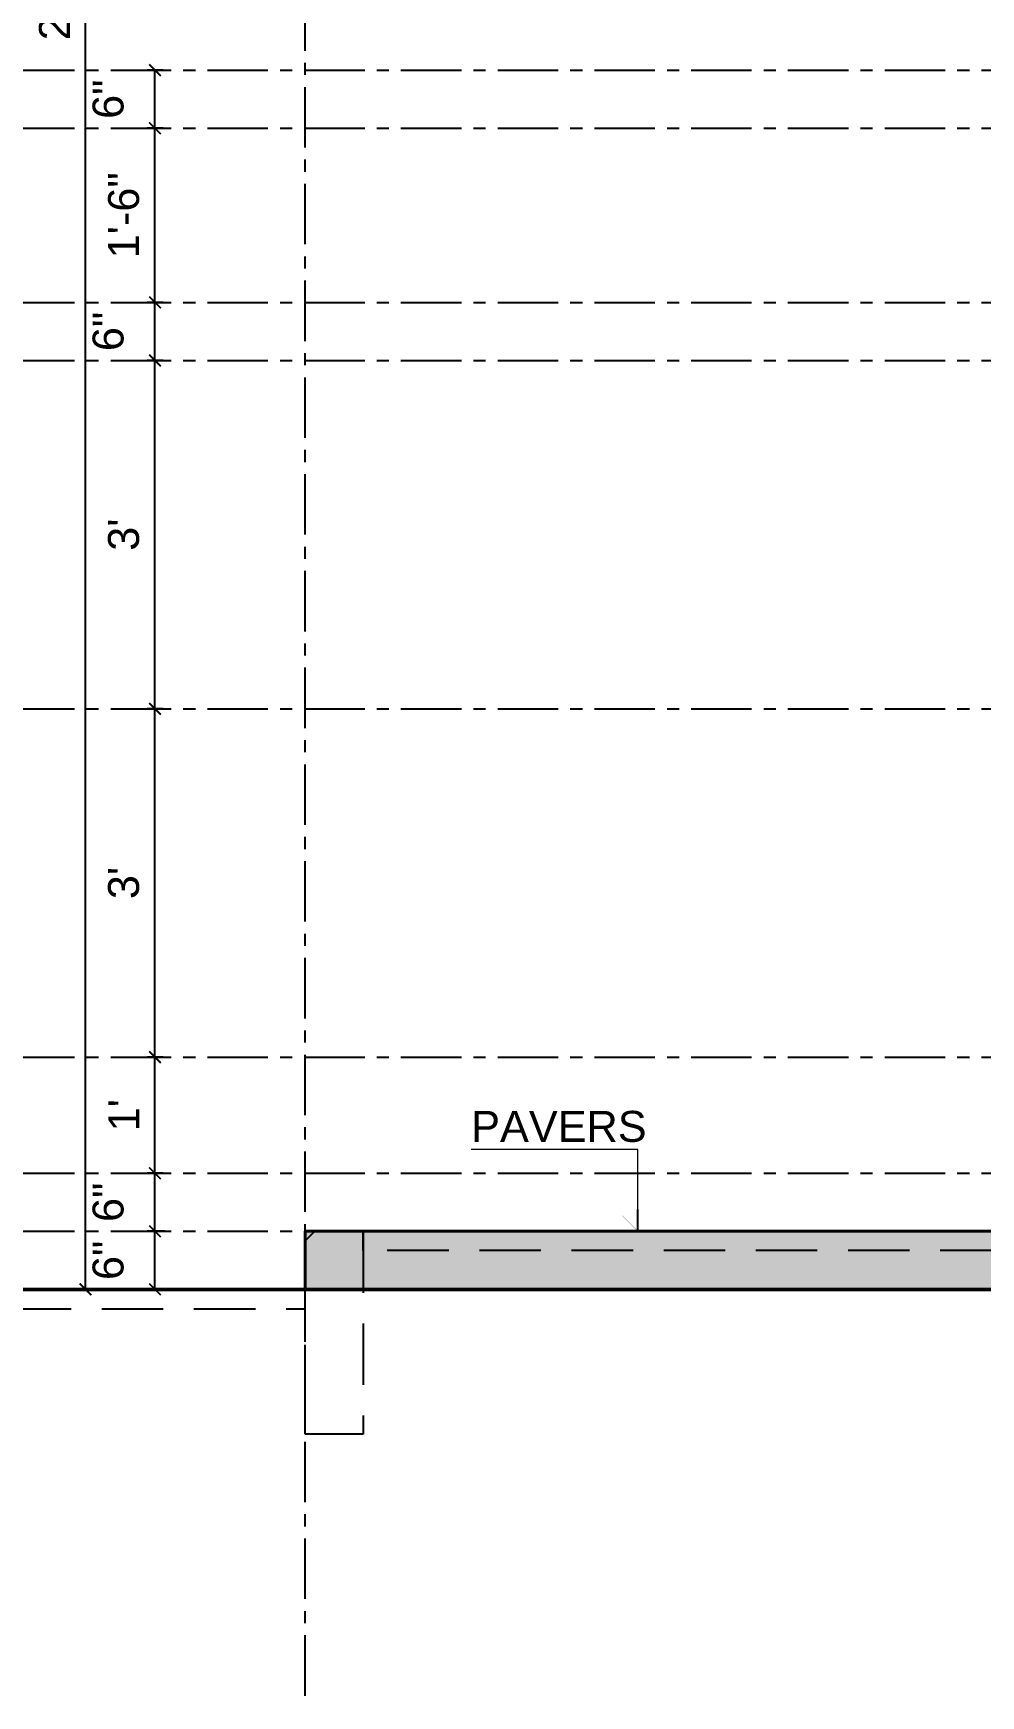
# Model space of a CAD drawing. Header units: inches. Extents: x 50027 to 54188, y -4291 to 1318.
# Drawn here: x 51385.5 to 51483.4, y 688.2 to 860.1 of the extents above; entities that cross this region are included whole.
import ezdxf

# ---------------------------------------------------------------- set-up
doc = ezdxf.new("R2010")
doc.units = ezdxf.units.IN
doc.linetypes.add('CENTER', pattern=[2, 1.25, -0.25, 0.25, -0.25])
doc.linetypes.add('HIDDEN', pattern=[9.525, 6.35, -3.175])
for name, color, linetype, lineweight in [('05--TEXT-3', 3, 'Continuous', 35), ('06--LINE-4', 4, 'Continuous', 40), ('06--LINE-5', 5, 'Continuous', 50), ('07--DIM-2', 2, 'Continuous', 25)]:
    doc.layers.add(name, color=color, linetype=linetype, lineweight=lineweight)
for name, color, linetype in [('06--LINE-1 HID', 2, 'HIDDEN'), ('ROAD CL', 251, 'CENTER'), ('water hatch', 121, 'Continuous')]:
    doc.layers.add(name, color=color, linetype=linetype)
doc.styles.add('3-16', font='arial.ttf')
doc.styles.add('TIME NEW', font='times.ttf')
doc.dimstyles.new('3-8 LEADER', dxfattribs={"dimscale": 0.4, "dimtxt": 8, "dimasz": 4, "dimexe": 6, "dimexo": 6, "dimgap": 0, "dimtad": 0, "dimdec": 0, "dimzin": 12, "dimdsep": 46, "dimlunit": 4, "dimtxsty": 'TIME NEW', "dimblk": 'DIM AERO', "dimcen": 0, "dimdle": 20, "dimclrd": 1, "dimclre": 9, "dimclrt": 2, "dimadec": 0, "dimazin": 0, "dimtfac": 1, "dimtdec": 0, "dimtofl": 0, "dimtmove": 1, "dimatfit": 3, "dimldrblk": 'DIM AERO', "dimfxl": 1, "dimtvp": 0.75, "dimtolj": 1, "dimtzin": 12, "dimlwd": 18, "dimlwe": 18, "dimarcsym": 1})
doc.dimstyles.new('Copy of 3-8', dxfattribs={"dimscale": 0.4, "dimtxt": 8, "dimasz": 3, "dimexe": 2, "dimexo": 2, "dimgap": 4, "dimtad": 1, "dimdec": 4, "dimzin": 0, "dimdsep": 46, "dimlunit": 4, "dimtxsty": '3-16', "dimblk": 'ARCHTICK', "dimcen": 12, "dimclrd": 1, "dimclre": 252, "dimclrt": 2, "dimadec": 3, "dimazin": 0, "dimtfac": 1, "dimtdec": 4, "dimtofl": 0, "dimtmove": 2, "dimatfit": 3, "dimldrblk": 'AERO', "dimfxl": 0.18, "dimtolj": 1, "dimtzin": 0, "dimarcsym": 1})

# ---------------------------------------------------------------- blocks, each defined once
blk = doc.blocks.new('_ArchTick')
at = {"color": 0, "const_width": 0.15}
blk.add_lwpolyline([(-0.5, -0.5), (0.5, 0.5)], dxfattribs=at)
blk = doc.blocks.new('*D65')
at = {"layer": '07--DIM-2', "color": 252, "linetype": 'HIDDEN', "lineweight": -2, "transparency": 16777216}
for p, q in [((51399.07, 736.24), (51397.24, 736.24)), ((51399.07, 730.24), (51397.24, 730.24))]:
    blk.add_line(p, q, dxfattribs=at)
at = {"layer": '07--DIM-2', "color": 1, "lineweight": -2, "transparency": 16777216}
blk.add_line((51398.04, 730.24), (51398.04, 736.24), dxfattribs=at)
at = {"layer": 'Defpoints', "color": 0, "transparency": 16777216}
for p in [(51398.04, 736.24), (51399.87, 736.24), (51399.87, 730.24)]:
    blk.add_point(p, dxfattribs=at)
at = {"layer": '07--DIM-2', "color": 1, "lineweight": -2, "transparency": 16777216, "xscale": 1.2, "yscale": 1.2, "zscale": 1.2}
for p, rotation in [((51398.04, 736.24), 90), ((51398.04, 730.24), 270)]:
    blk.add_blockref('_ArchTick', p, dxfattribs=dict(at, rotation=rotation))
at = {"layer": '07--DIM-2', "color": 2, "transparency": 16777216, "insert": (51393.21, 733.24), "char_height": 3.2, "attachment_point": 5, "rotation": 90, "style": '3-16'}
blk.add_mtext('\\A1;6"', dxfattribs=at)
blk = doc.blocks.new('AERO')
blk.add_line((0, 0), (-1, 0))
blk.add_lwpolyline([(-0.71, 0.71), (0, 0), (-0.71, -0.71)])
blk = doc.blocks.new('*D66')
at = {"layer": '07--DIM-2', "color": 252, "linetype": 'HIDDEN', "lineweight": -2, "transparency": 16777216}
for p, q in [((51398.88, 742.24), (51397.24, 742.24)), ((51399.07, 736.24), (51397.24, 736.24))]:
    blk.add_line(p, q, dxfattribs=at)
at = {"layer": '07--DIM-2', "color": 1, "lineweight": -2, "transparency": 16777216}
blk.add_line((51398.04, 736.24), (51398.04, 742.24), dxfattribs=at)
at = {"layer": 'Defpoints', "color": 0, "transparency": 16777216}
for p in [(51398.04, 742.24), (51399.68, 742.24), (51399.87, 736.24)]:
    blk.add_point(p, dxfattribs=at)
at = {"layer": '07--DIM-2', "color": 1, "lineweight": -2, "transparency": 16777216, "xscale": 1.2, "yscale": 1.2, "zscale": 1.2}
for p, rotation in [((51398.04, 742.24), 90), ((51398.04, 736.24), 270)]:
    blk.add_blockref('_ArchTick', p, dxfattribs=dict(at, rotation=rotation))
at = {"layer": '07--DIM-2', "color": 2, "transparency": 16777216, "insert": (51393.21, 739.24), "char_height": 3.2, "attachment_point": 5, "rotation": 90, "style": '3-16'}
blk.add_mtext('\\A1;6"', dxfattribs=at)
blk = doc.blocks.new('*D67')
at = {"layer": '07--DIM-2', "color": 252, "linetype": 'HIDDEN', "lineweight": -2, "transparency": 16777216}
for p, q in [((51398.88, 754.24), (51397.24, 754.24)), ((51398.88, 742.24), (51397.24, 742.24))]:
    blk.add_line(p, q, dxfattribs=at)
at = {"layer": '07--DIM-2', "color": 1, "lineweight": -2, "transparency": 16777216}
blk.add_line((51398.04, 742.24), (51398.04, 754.24), dxfattribs=at)
at = {"layer": 'Defpoints', "color": 0, "transparency": 16777216}
for p in [(51398.04, 754.24), (51399.68, 754.24), (51399.68, 742.24)]:
    blk.add_point(p, dxfattribs=at)
at = {"layer": '07--DIM-2', "color": 1, "lineweight": -2, "transparency": 16777216, "xscale": 1.2, "yscale": 1.2, "zscale": 1.2}
for p, rotation in [((51398.04, 754.24), 90), ((51398.04, 742.24), 270)]:
    blk.add_blockref('_ArchTick', p, dxfattribs=dict(at, rotation=rotation))
at = {"layer": '07--DIM-2', "color": 2, "transparency": 16777216, "insert": (51394.83, 748.24), "char_height": 3.2, "attachment_point": 5, "rotation": 90, "style": '3-16'}
blk.add_mtext("\\A1;1'", dxfattribs=at)
blk = doc.blocks.new('*D68')
at = {"layer": '07--DIM-2', "color": 252, "linetype": 'HIDDEN', "lineweight": -2, "transparency": 16777216}
for p, q in [((51398.88, 790.24), (51397.24, 790.24)), ((51398.88, 754.24), (51397.24, 754.24))]:
    blk.add_line(p, q, dxfattribs=at)
at = {"layer": '07--DIM-2', "color": 1, "lineweight": -2, "transparency": 16777216}
blk.add_line((51398.04, 754.24), (51398.04, 790.24), dxfattribs=at)
at = {"layer": 'Defpoints', "color": 0, "transparency": 16777216}
for p in [(51398.04, 790.24), (51399.68, 790.24), (51399.68, 754.24)]:
    blk.add_point(p, dxfattribs=at)
at = {"layer": '07--DIM-2', "color": 1, "lineweight": -2, "transparency": 16777216, "xscale": 1.2, "yscale": 1.2, "zscale": 1.2}
for p, rotation in [((51398.04, 790.24), 90), ((51398.04, 754.24), 270)]:
    blk.add_blockref('_ArchTick', p, dxfattribs=dict(at, rotation=rotation))
at = {"layer": '07--DIM-2', "color": 2, "transparency": 16777216, "insert": (51394.81, 772.24), "char_height": 3.2, "attachment_point": 5, "rotation": 90, "style": '3-16'}
blk.add_mtext("\\A1;3'", dxfattribs=at)
blk = doc.blocks.new('*D69')
at = {"layer": '07--DIM-2', "color": 252, "linetype": 'HIDDEN', "lineweight": -2, "transparency": 16777216}
for p, q in [((51398.88, 826.24), (51397.24, 826.24)), ((51398.88, 790.24), (51397.24, 790.24))]:
    blk.add_line(p, q, dxfattribs=at)
at = {"layer": '07--DIM-2', "color": 1, "lineweight": -2, "transparency": 16777216}
blk.add_line((51398.04, 790.24), (51398.04, 826.24), dxfattribs=at)
at = {"layer": 'Defpoints', "color": 0, "transparency": 16777216}
for p in [(51398.04, 826.24), (51399.68, 826.24), (51399.68, 790.24)]:
    blk.add_point(p, dxfattribs=at)
at = {"layer": '07--DIM-2', "color": 1, "lineweight": -2, "transparency": 16777216, "xscale": 1.2, "yscale": 1.2, "zscale": 1.2}
for p, rotation in [((51398.04, 826.24), 90), ((51398.04, 790.24), 270)]:
    blk.add_blockref('_ArchTick', p, dxfattribs=dict(at, rotation=rotation))
at = {"layer": '07--DIM-2', "color": 2, "transparency": 16777216, "insert": (51394.81, 808.24), "char_height": 3.2, "attachment_point": 5, "rotation": 90, "style": '3-16'}
blk.add_mtext("\\A1;3'", dxfattribs=at)
blk = doc.blocks.new('*D70')
at = {"layer": '07--DIM-2', "color": 252, "linetype": 'HIDDEN', "lineweight": -2, "transparency": 16777216}
for p, q in [((51398.88, 832.24), (51397.24, 832.24)), ((51398.88, 826.24), (51397.24, 826.24))]:
    blk.add_line(p, q, dxfattribs=at)
at = {"layer": '07--DIM-2', "color": 1, "lineweight": -2, "transparency": 16777216}
blk.add_line((51398.04, 826.24), (51398.04, 832.24), dxfattribs=at)
at = {"layer": 'Defpoints', "color": 0, "transparency": 16777216}
for p in [(51398.04, 832.24), (51399.68, 832.24), (51399.68, 826.24)]:
    blk.add_point(p, dxfattribs=at)
at = {"layer": '07--DIM-2', "color": 1, "lineweight": -2, "transparency": 16777216, "xscale": 1.2, "yscale": 1.2, "zscale": 1.2}
for p, rotation in [((51398.04, 832.24), 90), ((51398.04, 826.24), 270)]:
    blk.add_blockref('_ArchTick', p, dxfattribs=dict(at, rotation=rotation))
at = {"layer": '07--DIM-2', "color": 2, "transparency": 16777216, "insert": (51393.21, 829.24), "char_height": 3.2, "attachment_point": 5, "rotation": 90, "style": '3-16'}
blk.add_mtext('\\A1;6"', dxfattribs=at)
blk = doc.blocks.new('*D71')
at = {"layer": '07--DIM-2', "color": 252, "linetype": 'HIDDEN', "lineweight": -2, "transparency": 16777216}
for p, q in [((51398.88, 850.24), (51397.24, 850.24)), ((51398.88, 832.24), (51397.24, 832.24))]:
    blk.add_line(p, q, dxfattribs=at)
at = {"layer": '07--DIM-2', "color": 1, "lineweight": -2, "transparency": 16777216}
blk.add_line((51398.04, 832.24), (51398.04, 850.24), dxfattribs=at)
at = {"layer": 'Defpoints', "color": 0, "transparency": 16777216}
for p in [(51398.04, 850.24), (51399.68, 850.24), (51399.68, 832.24)]:
    blk.add_point(p, dxfattribs=at)
at = {"layer": '07--DIM-2', "color": 1, "lineweight": -2, "transparency": 16777216, "xscale": 1.2, "yscale": 1.2, "zscale": 1.2}
for p, rotation in [((51398.04, 850.24), 90), ((51398.04, 832.24), 270)]:
    blk.add_blockref('_ArchTick', p, dxfattribs=dict(at, rotation=rotation))
at = {"layer": '07--DIM-2', "color": 2, "transparency": 16777216, "insert": (51394.81, 841.24), "char_height": 3.2, "attachment_point": 5, "rotation": 90, "style": '3-16'}
blk.add_mtext('\\A1;1\'-6"', dxfattribs=at)
blk = doc.blocks.new('*D72')
at = {"layer": '07--DIM-2', "color": 252, "linetype": 'HIDDEN', "lineweight": -2, "transparency": 16777216}
for p, q in [((51398.88, 856.24), (51397.24, 856.24)), ((51398.88, 850.24), (51397.24, 850.24))]:
    blk.add_line(p, q, dxfattribs=at)
at = {"layer": '07--DIM-2', "color": 1, "lineweight": -2, "transparency": 16777216}
blk.add_line((51398.04, 850.24), (51398.04, 856.24), dxfattribs=at)
at = {"layer": 'Defpoints', "color": 0, "transparency": 16777216}
for p in [(51398.04, 856.24), (51399.68, 856.24), (51399.68, 850.24)]:
    blk.add_point(p, dxfattribs=at)
at = {"layer": '07--DIM-2', "color": 1, "lineweight": -2, "transparency": 16777216, "xscale": 1.2, "yscale": 1.2, "zscale": 1.2}
for p, rotation in [((51398.04, 856.24), 90), ((51398.04, 850.24), 270)]:
    blk.add_blockref('_ArchTick', p, dxfattribs=dict(at, rotation=rotation))
at = {"layer": '07--DIM-2', "color": 2, "transparency": 16777216, "insert": (51393.21, 853.24), "char_height": 3.2, "attachment_point": 5, "rotation": 90, "style": '3-16'}
blk.add_mtext('\\A1;6"', dxfattribs=at)
blk = doc.blocks.new('*D73')
at = {"layer": '07--DIM-2', "color": 1, "lineweight": -2, "transparency": 16777216}
blk.add_line((51390.86, 730.24), (51390.86, 994.24), dxfattribs=at)
at = {"layer": 'Defpoints', "color": 0, "transparency": 16777216}
for p in [(51390.86, 994.24), (51390.86, 994.24), (51390.86, 730.24)]:
    blk.add_point(p, dxfattribs=at)
at = {"layer": '07--DIM-2', "color": 1, "lineweight": -2, "transparency": 16777216, "xscale": 1.2, "yscale": 1.2, "zscale": 1.2}
for p, rotation in [((51390.86, 994.24), 90), ((51390.86, 730.24), 270)]:
    blk.add_blockref('_ArchTick', p, dxfattribs=dict(at, rotation=rotation))
at = {"layer": '07--DIM-2', "color": 2, "transparency": 16777216, "insert": (51387.65, 862.24), "char_height": 3.2, "attachment_point": 5, "rotation": 90, "style": '3-16'}
blk.add_mtext("\\A1;22'", dxfattribs=at)
blk = doc.blocks.new('DIM AERO')
at = {"color": 2}
blk.add_line((0, 0), (-1.41, 0), dxfattribs=at)
at = {"color": 2, "const_width": 0.01}
blk.add_lwpolyline([(-1, -1), (0, 0), (-1, 1)], dxfattribs=at)

msp = doc.modelspace()

# ---------------------------------------------------------------- hatches: boundary and pattern name
at = {"layer": 'water hatch'}
h = msp.add_hatch(color=256, dxfattribs=at)
h.dxf.hatch_style = 1
h.set_gradient(color1=(173, 173, 173), color2=(163, 163, 163), one_color=1, tint=0.64, name='INVCYLINDER')
h.paths.add_polyline_path([(51413.55147, 736.2442), (52205.55147, 736.2442), (52205.55147, 730.2442), (51413.55147, 730.2442)])

# ---------------------------------------------------------------- linework, layer by layer
at = {"layer": '06--LINE-1 HID', "color": 150}
for points in [[(51419.55147, 715.2859), (51413.55147, 715.2859), (51413.55147, 735.2442), (51414.55147, 736.2442), (51419.55147, 736.2442)], [(51485.55147, 736.2442), (51485.55147, 734.2442), (51419.55147, 734.2442), (51419.55147, 736.2442)], [(51173.46549, 730.2442), (51173.46549, 728.24419), (51413.55147, 728.24419), (51413.55147, 730.2442)]]:
    msp.add_lwpolyline(points, close=True, dxfattribs=at)
at = {"layer": '06--LINE-4'}
msp.add_lwpolyline([(51413.55147, 736.2442), (52205.55147, 736.2442), (52205.55147, 730.2442), (51413.55147, 730.2442)], close=True, dxfattribs=at)
at = {"layer": '06--LINE-5'}
msp.add_line((51173.46549, 730.2442), (52445.63744, 730.2442), dxfattribs=at)
at = {"layer": 'ROAD CL', "ltscale": 5}
for p, q in [((51413.55147, 688.2442), (51413.55147, 1318.19728)), ((51173.46549, 856.2442), (52445.63744, 856.2442)), ((51173.46549, 850.2442), (52445.63744, 850.2442)), ((51173.46549, 832.2442), (52445.63744, 832.2442)), ((51173.46549, 826.2442), (52445.63744, 826.2442)), ((51173.46549, 790.2442), (52445.63744, 790.2442)), ((51173.46549, 754.2442), (52445.63744, 754.2442)), ((51173.46549, 742.2442), (52445.63744, 742.2442)), ((51173.46549, 736.2442), (52445.63744, 736.2442))]:
    msp.add_line(p, q, dxfattribs=at)

# ---------------------------------------------------------------- texts
at = {"layer": '05--TEXT-3', "insert": (51430.72438, 747.06337), "char_height": 3.2, "width": 14.3102687, "attachment_point": 4, "style": '3-16'}
msp.add_mtext('\\A1;PAVERS', dxfattribs=at)

# ---------------------------------------------------------------- dimensions: what is measured, and where the dimension line sits
at = {"layer": '07--DIM-2'}
for base, p1, p2, picture, middle in [((51390.85807, 994.2442), (51390.85807, 730.2442), (51390.85807, 994.2442), '*D73', (51387.65153, 862.2442)), ((51398.04008, 856.2442), (51399.67948, 850.2442), (51399.67948, 856.2442), '*D72', (51393.20624, 853.2442)), ((51398.04008, 850.2442), (51399.67948, 832.2442), (51399.67948, 850.2442), '*D71', (51394.80624, 841.2442)), ((51398.04008, 832.2442), (51399.67948, 826.2442), (51399.67948, 832.2442), '*D70', (51393.20624, 829.2442)), ((51398.04008, 826.2442), (51399.67948, 790.2442), (51399.67948, 826.2442), '*D69', (51394.80515, 808.2442)), ((51398.04008, 790.2442), (51399.67948, 754.2442), (51399.67948, 790.2442), '*D68', (51394.80515, 772.2442)), ((51398.04008, 754.2442), (51399.67948, 742.2442), (51399.67948, 754.2442), '*D67', (51394.83353, 748.2442)), ((51398.04008, 742.2442), (51399.87233, 736.2442), (51399.67948, 742.2442), '*D66', (51393.20624, 739.2442)), ((51398.04008, 736.2442), (51399.87233, 730.2442), (51399.87233, 736.2442), '*D65', (51393.20624, 733.2442))]:
    dim = msp.add_linear_dim(base=base, p1=p1, p2=p2, angle=90, dimstyle='Copy of 3-8', dxfattribs=at)
    dim.commit()
    dim.dimension.update_dxf_attribs({"geometry": picture, "text_midpoint": middle})

# ---------------------------------------------------------------- leaders
at = {"layer": '05--TEXT-3'}
msp.add_leader([(51447.95836, 736.2442), (51447.95836, 744.69553), (51430.72438, 744.69553)], dimstyle='3-8 LEADER', override={"dimgap": 0, "dimtad": 0}, dxfattribs=at)

doc.saveas('drawing.dxf')
